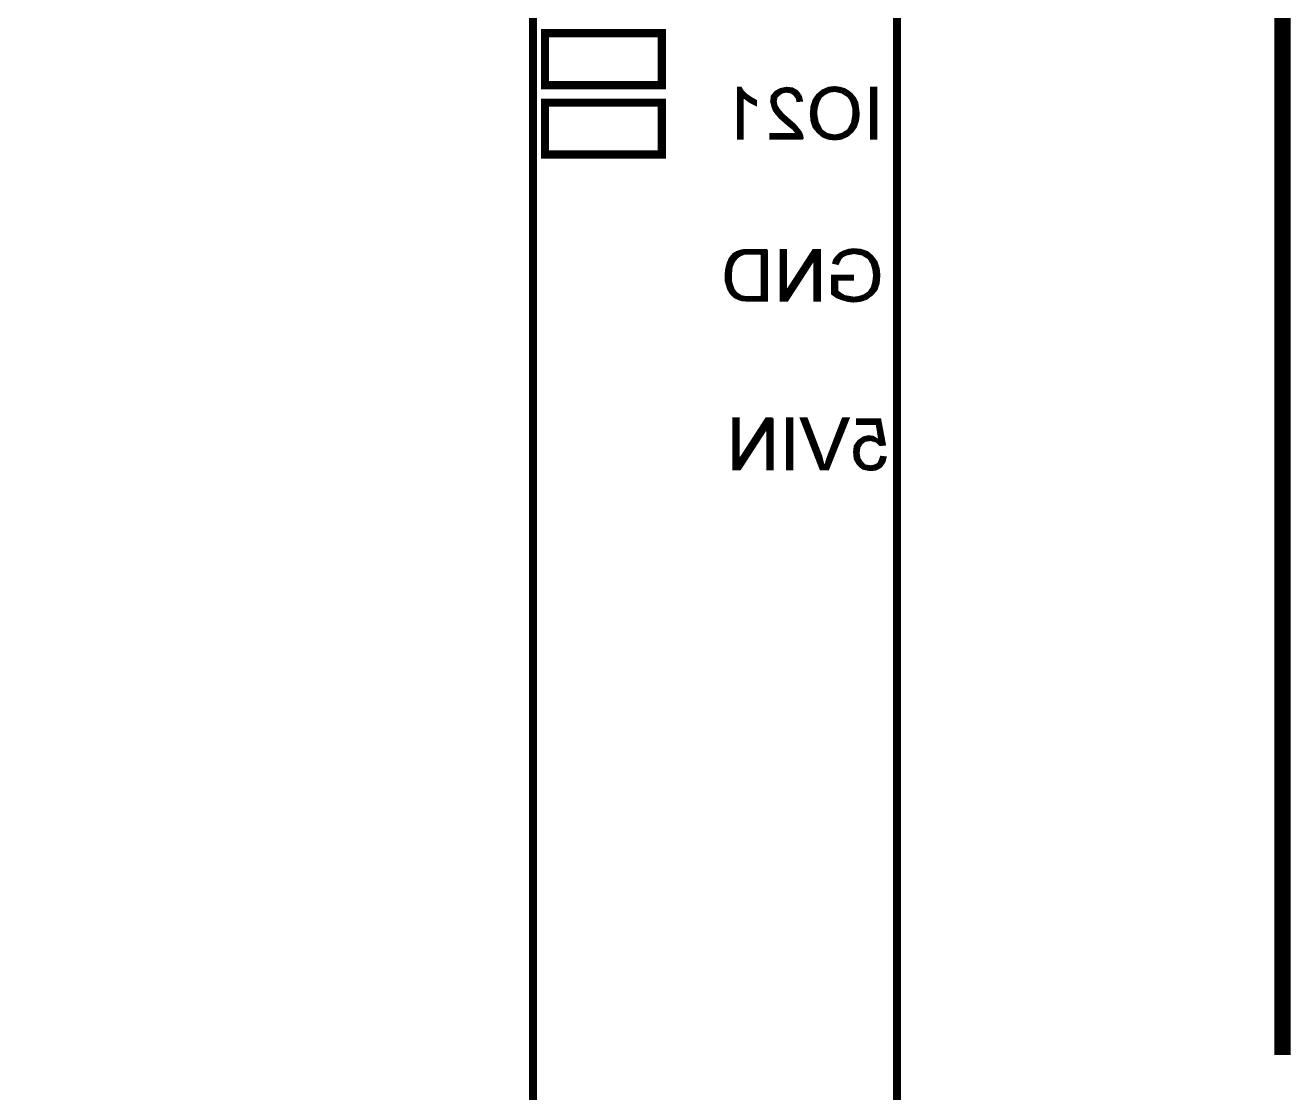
# Model space of a CAD drawing. Extents: x 1.36 to 3.09, y 1.35 to 6.
# Drawn here: x 2.124 to 2.893, y 3.575 to 4.223 of the extents above; entities that cross this region are included whole.
import ezdxf

# ---------------------------------------------------------------- set-up
doc = ezdxf.new("R2010")
doc.units = 0
doc.layers.add('SSB004129_PHO', color=12, linetype='CONTINUOUS')

msp = doc.modelspace()

# ---------------------------------------------------------------- linework, layer by layer
at = {"layer": 'SSB004129_PHO'}
for points, const_width in [([(2.88754, 5.70633), (2.88754, 3.59783)], 0.01), ([(2.65354, 5.62687), (2.65354, 1.43433)], 0.005), ([(1.60577, 5.20801), (1.60577, 2.19501), (2.43254, 2.19501), (2.43254, 5.20801), (1.60577, 5.20801)], 0.005), ([(2.43982, 4.18668), (2.43982, 4.21818), (2.51069, 4.21818), (2.51069, 4.18668), (2.43982, 4.18668)], 0.005), ([(2.56794, 4.17736), (2.56506, 4.179), (2.56503, 4.17902), (2.56236, 4.18081), (2.56228, 4.18087), (2.56005, 4.1831), (2.55997, 4.1832), (2.55878, 4.18519), (2.55688, 4.18519), (2.55688, 4.15404), (2.5599, 4.15404), (2.5599, 4.17854), (2.5607, 4.17894), (2.56424, 4.17629), (2.56794, 4.17444), (2.56794, 4.17736)], 0.001), ([(2.557, 4.15404), (2.557, 4.18519)], 0.001), ([(2.558, 4.15404), (2.558, 4.18519)], 0.001), ([(2.559, 4.15404), (2.559, 4.18482)], 0.001), ([(2.56, 4.17884), (2.56, 4.18316)], 0.001), ([(2.561, 4.17872), (2.561, 4.18215)], 0.001), ([(2.562, 4.17797), (2.562, 4.18115)], 0.001), ([(2.563, 4.17722), (2.563, 4.18038)], 0.001), ([(2.564, 4.17647), (2.564, 4.17971)], 0.001), ([(2.565, 4.17591), (2.565, 4.17904)], 0.001), ([(2.5862, 4.18261), (2.58638, 4.18261), (2.58906, 4.18216), (2.58927, 4.18207), (2.59106, 4.18073), (2.59116, 4.18063), (2.5925, 4.17884), (2.59259, 4.17864), (2.59294, 4.17686), (2.59594, 4.17719), (2.59521, 4.18012), (2.59309, 4.18307), (2.59015, 4.18475), (2.58632, 4.18518), (2.58246, 4.18432), (2.57948, 4.18262), (2.5774, 4.18012), (2.57698, 4.17679), (2.57784, 4.17334), (2.5787, 4.1712), (2.57999, 4.16948), (2.58219, 4.16684), (2.58573, 4.16374), (2.58839, 4.16152), (2.59017, 4.16019), (2.59026, 4.16011), (2.59204, 4.15787), (2.59215, 4.15756), (2.59165, 4.15706), (2.57653, 4.15706), (2.57653, 4.15404), (2.59642, 4.15404)], 0.001), ([(2.578, 4.17295), (2.578, 4.18084)], 0.001), ([(2.579, 4.1708), (2.579, 4.18204)], 0.001), ([(2.59642, 4.15404), (2.59608, 4.15609), (2.59523, 4.1582), (2.59174, 4.16257), (2.58865, 4.16522), (2.58864, 4.16522), (2.58462, 4.16879), (2.58458, 4.16884), (2.5819, 4.17197), (2.58185, 4.17204), (2.58051, 4.17427), (2.58045, 4.17443), (2.58, 4.17666), (2.57999, 4.17676), (2.58, 4.17686), (2.58045, 4.17909), (2.58058, 4.17934), (2.58192, 4.18068), (2.58198, 4.18073), (2.58376, 4.18207), (2.58396, 4.18216), (2.5862, 4.18261)], 0.001), ([(2.58, 4.17685), (2.58, 4.18292)], 0.001), ([(2.581, 4.17976), (2.581, 4.18349)], 0.001), ([(2.582, 4.18075), (2.582, 4.18406)], 0.001), ([(2.583, 4.1815), (2.583, 4.18444)], 0.001), ([(2.584, 4.18217), (2.584, 4.18466)], 0.001), ([(2.585, 4.18237), (2.585, 4.18489)], 0.001), ([(2.586, 4.18257), (2.586, 4.18511)], 0.001), ([(2.587, 4.1825), (2.587, 4.1851)], 0.001), ([(2.588, 4.18234), (2.588, 4.18499)], 0.001), ([(2.589, 4.18217), (2.589, 4.18488)], 0.001), ([(2.59, 4.18152), (2.59, 4.18477)], 0.001), ([(2.591, 4.18077), (2.591, 4.18427)], 0.001), ([(2.592, 4.17951), (2.592, 4.1837)], 0.001), ([(2.593, 4.17686), (2.593, 4.18313)], 0.001), ([(2.594, 4.17698), (2.594, 4.18181)], 0.001), ([(2.595, 4.17709), (2.595, 4.18041)], 0.001), ([(2.63043, 4.16916), (2.62956, 4.17616), (2.62828, 4.17871), (2.62612, 4.18131), (2.62395, 4.18304), (2.62181, 4.18433), (2.61878, 4.1852), (2.61575, 4.18563), (2.61187, 4.1852), (2.60799, 4.18347), (2.60497, 4.18088), (2.60282, 4.17787), (2.60152, 4.17397), (2.60108, 4.16961), (2.60152, 4.16481), (2.60281, 4.16094), (2.6054, 4.15792), (2.60843, 4.15532), (2.61186, 4.15403), (2.61576, 4.1536), (2.61964, 4.15403), (2.62352, 4.15576), (2.62655, 4.15835), (2.6287, 4.16136), (2.63, 4.16526), (2.63043, 4.16916)], 0.001), ([(2.604, 4.15955), (2.604, 4.17952)], 0.001), ([(2.62697, 4.17229), (2.62697, 4.16917), (2.62697, 4.16909), (2.62607, 4.16373), (2.62602, 4.16357), (2.62378, 4.15955), (2.62361, 4.15937), (2.62004, 4.15714), (2.61988, 4.15707), (2.61587, 4.15618), (2.61566, 4.15618), (2.6112, 4.15707), (2.611, 4.15715), (2.60788, 4.15939), (2.60772, 4.15957), (2.60549, 4.16403), (2.60544, 4.16418), (2.60455, 4.16953), (2.60454, 4.16961), (2.60455, 4.16968), (2.60499, 4.17325), (2.60501, 4.17332), (2.6059, 4.17645), (2.60594, 4.17653), (2.60728, 4.17921), (2.60741, 4.17938), (2.60964, 4.18117), (2.60973, 4.18122), (2.61241, 4.18256), (2.61256, 4.18261), (2.61569, 4.18306), (2.61587, 4.18305), (2.61988, 4.18216), (2.62004, 4.18209), (2.62361, 4.17986), (2.62375, 4.17974), (2.62509, 4.17795), (2.62515, 4.17784), (2.62604, 4.1756), (2.62606, 4.17556), (2.62695, 4.17243), (2.62697, 4.17229)], 0.001), ([(2.605, 4.17328), (2.605, 4.18091)], 0.001), ([(2.606, 4.17666), (2.606, 4.18177)], 0.001), ([(2.607, 4.17866), (2.607, 4.18262)], 0.001), ([(2.608, 4.17985), (2.608, 4.18348)], 0.001), ([(2.609, 4.18065), (2.609, 4.18392)], 0.001), ([(2.61, 4.18136), (2.61, 4.18437)], 0.001), ([(2.611, 4.18186), (2.611, 4.18481)], 0.001), ([(2.612, 4.18236), (2.612, 4.18521)], 0.001), ([(2.613, 4.18267), (2.613, 4.18532)], 0.001), ([(2.614, 4.18282), (2.614, 4.18543)], 0.001), ([(2.615, 4.18296), (2.615, 4.18555)], 0.001), ([(2.616, 4.18302), (2.616, 4.18559)], 0.001), ([(2.617, 4.1828), (2.617, 4.18545)], 0.001), ([(2.618, 4.18258), (2.618, 4.18531)], 0.001), ([(2.619, 4.18235), (2.619, 4.18513)], 0.001), ([(2.62, 4.18212), (2.62, 4.18485)], 0.001), ([(2.621, 4.18149), (2.621, 4.18456)], 0.001), ([(2.622, 4.18087), (2.622, 4.18422)], 0.001), ([(2.623, 4.18024), (2.623, 4.18362)], 0.001), ([(2.624, 4.1794), (2.624, 4.18301)], 0.001), ([(2.625, 4.17807), (2.625, 4.18221)], 0.001), ([(2.626, 4.17571), (2.626, 4.18141)], 0.001), ([(2.627, 4.15898), (2.627, 4.18025)], 0.001), ([(2.628, 4.16038), (2.628, 4.17905)], 0.001), ([(2.64115, 4.18519), (2.63769, 4.18519), (2.63769, 4.15404), (2.64115, 4.15404), (2.64115, 4.18519)], 0.001), ([(2.638, 4.15404), (2.638, 4.18519)], 0.001), ([(2.639, 4.15404), (2.639, 4.18519)], 0.001), ([(2.64, 4.15404), (2.64, 4.18519)], 0.001), ([(2.641, 4.15404), (2.641, 4.18519)], 0.001), ([(2.43982, 4.14456), (2.43982, 4.17605), (2.51069, 4.17605), (2.51069, 4.14456), (2.43982, 4.14456)], 0.005), ([(2.566, 4.17541), (2.566, 4.17847)], 0.001), ([(2.567, 4.17491), (2.567, 4.1779)], 0.001), ([(2.577, 4.17671), (2.577, 4.17694)], 0.001), ([(2.58, 4.16947), (2.58, 4.17666)], 0.001), ([(2.581, 4.16827), (2.581, 4.17345)], 0.001), ([(2.582, 4.16707), (2.582, 4.17185)], 0.001), ([(2.602, 4.16336), (2.602, 4.17542)], 0.001), ([(2.603, 4.16071), (2.603, 4.17812)], 0.001), ([(2.629, 4.16226), (2.629, 4.17728)], 0.001), ([(2.63, 4.16526), (2.63, 4.17263)], 0.001), ([(2.583, 4.16613), (2.583, 4.17068)], 0.001), ([(2.584, 4.16526), (2.584, 4.16951)], 0.001), ([(2.585, 4.16438), (2.585, 4.16846)], 0.001), ([(2.586, 4.16352), (2.586, 4.16757)], 0.001), ([(2.587, 4.16268), (2.587, 4.16668)], 0.001), ([(2.588, 4.16185), (2.588, 4.16579)], 0.001), ([(2.589, 4.16107), (2.589, 4.16492)], 0.001), ([(2.59, 4.16032), (2.59, 4.16406)], 0.001), ([(2.605, 4.15838), (2.605, 4.16684)], 0.001), ([(2.626, 4.15788), (2.626, 4.16354)], 0.001), ([(2.577, 4.15404), (2.577, 4.15706)], 0.001), ([(2.578, 4.15404), (2.578, 4.15706)], 0.001), ([(2.579, 4.15404), (2.579, 4.15706)], 0.001), ([(2.58, 4.15404), (2.58, 4.15706)], 0.001), ([(2.581, 4.15404), (2.581, 4.15706)], 0.001), ([(2.582, 4.15404), (2.582, 4.15706)], 0.001), ([(2.583, 4.15404), (2.583, 4.15706)], 0.001), ([(2.584, 4.15404), (2.584, 4.15706)], 0.001), ([(2.585, 4.15404), (2.585, 4.15706)], 0.001), ([(2.586, 4.15404), (2.586, 4.15706)], 0.001), ([(2.587, 4.15404), (2.587, 4.15706)], 0.001), ([(2.588, 4.15404), (2.588, 4.15706)], 0.001), ([(2.589, 4.15404), (2.589, 4.15706)], 0.001), ([(2.59, 4.15404), (2.59, 4.15706)], 0.001), ([(2.591, 4.15918), (2.591, 4.1632)], 0.001), ([(2.591, 4.15404), (2.591, 4.15706)], 0.001), ([(2.592, 4.15793), (2.592, 4.16224)], 0.001), ([(2.592, 4.15404), (2.592, 4.1572)], 0.001), ([(2.593, 4.15404), (2.593, 4.16099)], 0.001), ([(2.594, 4.15404), (2.594, 4.15974)], 0.001), ([(2.595, 4.15404), (2.595, 4.15849)], 0.001), ([(2.596, 4.15404), (2.596, 4.15628)], 0.001), ([(2.606, 4.1574), (2.606, 4.16301)], 0.001), ([(2.607, 4.15654), (2.607, 4.16101)], 0.001), ([(2.608, 4.15569), (2.608, 4.1593)], 0.001), ([(2.609, 4.15511), (2.609, 4.15859)], 0.001), ([(2.61, 4.15473), (2.61, 4.15787)], 0.001), ([(2.611, 4.15436), (2.611, 4.15716)], 0.001), ([(2.612, 4.15402), (2.612, 4.15691)], 0.001), ([(2.613, 4.15391), (2.613, 4.15671)], 0.001), ([(2.614, 4.1538), (2.614, 4.15651)], 0.001), ([(2.615, 4.15368), (2.615, 4.15631)], 0.001), ([(2.616, 4.15363), (2.616, 4.15621)], 0.001), ([(2.617, 4.15374), (2.617, 4.15643)], 0.001), ([(2.618, 4.15385), (2.618, 4.15665)], 0.001), ([(2.619, 4.15396), (2.619, 4.15688)], 0.001), ([(2.62, 4.15419), (2.62, 4.15711)], 0.001), ([(2.621, 4.15463), (2.621, 4.15774)], 0.001), ([(2.622, 4.15508), (2.622, 4.15836)], 0.001), ([(2.623, 4.15552), (2.623, 4.15899)], 0.001), ([(2.624, 4.15616), (2.624, 4.15994)], 0.001), ([(2.625, 4.15702), (2.625, 4.16174)], 0.001), ([(2.57463, 4.08676), (2.5609, 4.08676), (2.55874, 4.08633), (2.55615, 4.08546), (2.55403, 4.0842), (2.5519, 4.08164), (2.55061, 4.07862), (2.54973, 4.07512), (2.54929, 4.07116), (2.54929, 4.06813), (2.55016, 4.06509), (2.55104, 4.06247), (2.55232, 4.06034), (2.55489, 4.05777), (2.55874, 4.05606)], 0.001), ([(2.55874, 4.05606), (2.56355, 4.05562), (2.57463, 4.05562), (2.57463, 4.08676)], 0.001), ([(2.561, 4.08419), (2.561, 4.08676)], 0.001), ([(2.562, 4.08419), (2.562, 4.08676)], 0.001), ([(2.563, 4.08419), (2.563, 4.08676)], 0.001), ([(2.564, 4.08419), (2.564, 4.08676)], 0.001), ([(2.565, 4.08419), (2.565, 4.08676)], 0.001), ([(2.566, 4.08419), (2.566, 4.08676)], 0.001), ([(2.567, 4.08419), (2.567, 4.08676)], 0.001), ([(2.568, 4.08419), (2.568, 4.08676)], 0.001), ([(2.569, 4.08419), (2.569, 4.08676)], 0.001), ([(2.57, 4.08419), (2.57, 4.08676)], 0.001), ([(2.571, 4.08406), (2.571, 4.08676)], 0.001), ([(2.572, 4.05562), (2.572, 4.08676)], 0.001), ([(2.573, 4.05562), (2.573, 4.08676)], 0.001), ([(2.574, 4.05562), (2.574, 4.08676)], 0.001), ([(2.60678, 4.08676), (2.60264, 4.08676), (2.58716, 4.06288), (2.58624, 4.06315), (2.58624, 4.08676), (2.58278, 4.08676), (2.58278, 4.05562), (2.58692, 4.05562), (2.60239, 4.0795), (2.60331, 4.07923), (2.60331, 4.05562), (2.60678, 4.05562), (2.60678, 4.08676)], 0.001), ([(2.583, 4.05562), (2.583, 4.08676)], 0.001), ([(2.584, 4.05562), (2.584, 4.08676)], 0.001), ([(2.585, 4.05562), (2.585, 4.08676)], 0.001), ([(2.586, 4.05562), (2.586, 4.08676)], 0.001), ([(2.603, 4.07969), (2.603, 4.08676)], 0.001), ([(2.604, 4.05562), (2.604, 4.08676)], 0.001), ([(2.605, 4.05562), (2.605, 4.08676)], 0.001), ([(2.606, 4.05562), (2.606, 4.08676)], 0.001), ([(2.64293, 4.07119), (2.6425, 4.07555), (2.6412, 4.07944), (2.63861, 4.0829), (2.6356, 4.08548), (2.63172, 4.08677), (2.62737, 4.0872), (2.62391, 4.08677), (2.62131, 4.08591), (2.61873, 4.08462), (2.61702, 4.08291), (2.61531, 4.08077), (2.61462, 4.0787), (2.61772, 4.07801), (2.61933, 4.08123), (2.61942, 4.08136), (2.62076, 4.0827), (2.62089, 4.0828), (2.62268, 4.08369), (2.6228, 4.08373), (2.62727, 4.08463), (2.62746, 4.08463), (2.63237, 4.08374), (2.63254, 4.08367), (2.63611, 4.08143), (2.63628, 4.08126), (2.63807, 4.07813), (2.63811, 4.07802), (2.63901, 4.0749), (2.63902, 4.07482), (2.63947, 4.07125), (2.63947, 4.07119), (2.63947, 4.07113), (2.63902, 4.06712), (2.63901, 4.06703), (2.63811, 4.06391), (2.63805, 4.06377), (2.63626, 4.06109), (2.63613, 4.06095), (2.63345, 4.05917), (2.63333, 4.05911), (2.63065, 4.05822), (2.63056, 4.05819), (2.62744, 4.05775), (2.62728, 4.05775), (2.62193, 4.05864), (2.62175, 4.05871), (2.61952, 4.06005), (2.61948, 4.06008), (2.61769, 4.06141), (2.61749, 4.06181), (2.61749, 4.06806), (2.61799, 4.06856), (2.62687, 4.06856), (2.62687, 4.07114), (2.61403, 4.07114), (2.61403, 4.05984), (2.61689, 4.0578), (2.62038, 4.05649), (2.62345, 4.05561), (2.62693, 4.05517), (2.63128, 4.05561), (2.63517, 4.05691), (2.63863, 4.0595), (2.64121, 4.06251), (2.6425, 4.06638), (2.64293, 4.07119)], 0.001), ([(2.624, 4.08397), (2.624, 4.08678)], 0.001), ([(2.625, 4.08417), (2.625, 4.08691)], 0.001), ([(2.626, 4.08437), (2.626, 4.08703)], 0.001), ([(2.627, 4.08457), (2.627, 4.08716)], 0.001), ([(2.628, 4.08453), (2.628, 4.08714)], 0.001), ([(2.629, 4.08435), (2.629, 4.08704)], 0.001), ([(2.63, 4.08417), (2.63, 4.08694)], 0.001), ([(2.631, 4.08398), (2.631, 4.08684)], 0.001), ([(2.632, 4.0838), (2.632, 4.08668)], 0.001), ([(2.551, 4.06258), (2.551, 4.07953)], 0.001), ([(2.552, 4.06087), (2.552, 4.08176)], 0.001), ([(2.57117, 4.08369), (2.57117, 4.05869), (2.57067, 4.05819), (2.56129, 4.05819), (2.5612, 4.0582), (2.55896, 4.05865), (2.55878, 4.05872), (2.55611, 4.06051), (2.55598, 4.06062), (2.55464, 4.06241), (2.55458, 4.06252), (2.55369, 4.06475), (2.55367, 4.0648), (2.55278, 4.06793), (2.55276, 4.06806), (2.55276, 4.07119), (2.55276, 4.07123), (2.55321, 4.07615), (2.55325, 4.0763), (2.55458, 4.07942), (2.55465, 4.07954), (2.55644, 4.08177), (2.55653, 4.08186), (2.55832, 4.0832), (2.55843, 4.08326), (2.56066, 4.08415), (2.56085, 4.08419), (2.57067, 4.08419), (2.57117, 4.08369)], 0.001), ([(2.553, 4.07387), (2.553, 4.08296)], 0.001), ([(2.554, 4.07806), (2.554, 4.08416)], 0.001), ([(2.555, 4.07997), (2.555, 4.08478)], 0.001), ([(2.556, 4.08122), (2.556, 4.08538)], 0.001), ([(2.557, 4.08221), (2.557, 4.08575)], 0.001), ([(2.558, 4.08296), (2.558, 4.08608)], 0.001), ([(2.559, 4.08349), (2.559, 4.08638)], 0.001), ([(2.56, 4.08389), (2.56, 4.08658)], 0.001), ([(2.598, 4.07272), (2.598, 4.07961)], 0.001), ([(2.599, 4.07426), (2.599, 4.08115)], 0.001), ([(2.6, 4.07581), (2.6, 4.08269)], 0.001), ([(2.601, 4.07735), (2.601, 4.08423)], 0.001), ([(2.602, 4.07889), (2.602, 4.08578)], 0.001), ([(2.615, 4.07862), (2.615, 4.07983)], 0.001), ([(2.616, 4.07839), (2.616, 4.08163)], 0.001), ([(2.617, 4.07817), (2.617, 4.08288)], 0.001), ([(2.618, 4.07858), (2.618, 4.08388)], 0.001), ([(2.619, 4.08058), (2.619, 4.08475)], 0.001), ([(2.62, 4.08194), (2.62, 4.08525)], 0.001), ([(2.621, 4.08285), (2.621, 4.08575)], 0.001), ([(2.622, 4.08335), (2.622, 4.08614)], 0.001), ([(2.623, 4.08377), (2.623, 4.08647)], 0.001), ([(2.633, 4.08338), (2.633, 4.08634)], 0.001), ([(2.634, 4.08276), (2.634, 4.08601)], 0.001), ([(2.635, 4.08213), (2.635, 4.08568)], 0.001), ([(2.636, 4.08151), (2.636, 4.08513)], 0.001), ([(2.637, 4.08), (2.637, 4.08428)], 0.001), ([(2.638, 4.07825), (2.638, 4.08342)], 0.001), ([(2.639, 4.07492), (2.639, 4.08237)], 0.001), ([(2.64, 4.0611), (2.64, 4.08104)], 0.001), ([(2.641, 4.06227), (2.641, 4.07971)], 0.001), ([(2.55, 4.06566), (2.55, 4.07618)], 0.001), ([(2.593, 4.06501), (2.593, 4.07189)], 0.001), ([(2.594, 4.06655), (2.594, 4.07343)], 0.001), ([(2.595, 4.06809), (2.595, 4.07498)], 0.001), ([(2.596, 4.06963), (2.596, 4.07652)], 0.001), ([(2.597, 4.07118), (2.597, 4.07806)], 0.001), ([(2.642, 4.06489), (2.642, 4.07704)], 0.001), ([(2.553, 4.05966), (2.553, 4.06715)], 0.001), ([(2.554, 4.05866), (2.554, 4.06397)], 0.001), ([(2.588, 4.05729), (2.588, 4.06418)], 0.001), ([(2.589, 4.05883), (2.589, 4.06572)], 0.001), ([(2.59, 4.06038), (2.59, 4.06726)], 0.001), ([(2.591, 4.06192), (2.591, 4.06881)], 0.001), ([(2.592, 4.06346), (2.592, 4.07035)], 0.001), ([(2.615, 4.05914), (2.615, 4.07114)], 0.001), ([(2.616, 4.05843), (2.616, 4.07114)], 0.001), ([(2.617, 4.05775), (2.617, 4.07114)], 0.001), ([(2.618, 4.06856), (2.618, 4.07114)], 0.001), ([(2.619, 4.06856), (2.619, 4.07114)], 0.001), ([(2.62, 4.06856), (2.62, 4.07114)], 0.001), ([(2.621, 4.06856), (2.621, 4.07114)], 0.001), ([(2.622, 4.06856), (2.622, 4.07114)], 0.001), ([(2.623, 4.06856), (2.623, 4.07114)], 0.001), ([(2.624, 4.06856), (2.624, 4.07114)], 0.001), ([(2.625, 4.06856), (2.625, 4.07114)], 0.001), ([(2.626, 4.06856), (2.626, 4.07114)], 0.001), ([(2.638, 4.05903), (2.638, 4.06369)], 0.001), ([(2.639, 4.05994), (2.639, 4.06701)], 0.001), ([(2.555, 4.05772), (2.555, 4.06193)], 0.001), ([(2.556, 4.05727), (2.556, 4.0606)], 0.001), ([(2.557, 4.05683), (2.557, 4.05991)], 0.001), ([(2.558, 4.05639), (2.558, 4.05924)], 0.001), ([(2.559, 4.05603), (2.559, 4.05864)], 0.001), ([(2.56, 4.05594), (2.56, 4.05844)], 0.001), ([(2.561, 4.05585), (2.561, 4.05824)], 0.001), ([(2.562, 4.05576), (2.562, 4.05819)], 0.001), ([(2.563, 4.05567), (2.563, 4.05819)], 0.001), ([(2.564, 4.05562), (2.564, 4.05819)], 0.001), ([(2.565, 4.05562), (2.565, 4.05819)], 0.001), ([(2.566, 4.05562), (2.566, 4.05819)], 0.001), ([(2.567, 4.05562), (2.567, 4.05819)], 0.001), ([(2.568, 4.05562), (2.568, 4.05819)], 0.001), ([(2.569, 4.05562), (2.569, 4.05819)], 0.001), ([(2.57, 4.05562), (2.57, 4.05819)], 0.001), ([(2.571, 4.05562), (2.571, 4.05831)], 0.001), ([(2.587, 4.05575), (2.587, 4.06273)], 0.001), ([(2.618, 4.05738), (2.618, 4.06118)], 0.001), ([(2.619, 4.057), (2.619, 4.06043)], 0.001), ([(2.62, 4.05663), (2.62, 4.05976)], 0.001), ([(2.621, 4.05631), (2.621, 4.05916)], 0.001), ([(2.622, 4.05602), (2.622, 4.05863)], 0.001), ([(2.623, 4.05574), (2.623, 4.05846)], 0.001), ([(2.624, 4.05554), (2.624, 4.0583)], 0.001), ([(2.625, 4.05542), (2.625, 4.05813)], 0.001), ([(2.626, 4.05529), (2.626, 4.05796)], 0.001), ([(2.627, 4.05518), (2.627, 4.0578)], 0.001), ([(2.628, 4.05528), (2.628, 4.05783)], 0.001), ([(2.629, 4.05538), (2.629, 4.05797)], 0.001), ([(2.63, 4.05548), (2.63, 4.05811)], 0.001), ([(2.631, 4.05558), (2.631, 4.05833)], 0.001), ([(2.632, 4.05585), (2.632, 4.05867)], 0.001), ([(2.633, 4.05618), (2.633, 4.059)], 0.001), ([(2.634, 4.05652), (2.634, 4.05954)], 0.001), ([(2.635, 4.05685), (2.635, 4.0602)], 0.001), ([(2.636, 4.05753), (2.636, 4.06087)], 0.001), ([(2.637, 4.05828), (2.637, 4.06219)], 0.001), ([(2.57812, 3.9844), (2.57399, 3.9844), (2.55851, 3.96052), (2.55759, 3.96079), (2.55759, 3.9844), (2.55412, 3.9844), (2.55412, 3.95326), (2.55826, 3.95326), (2.57374, 3.97713)], 0.001), ([(2.555, 3.95326), (2.555, 3.9844)], 0.001), ([(2.556, 3.95326), (2.556, 3.9844)], 0.001), ([(2.557, 3.95326), (2.557, 3.9844)], 0.001), ([(2.571, 3.97291), (2.571, 3.97979)], 0.001), ([(2.572, 3.97445), (2.572, 3.98134)], 0.001), ([(2.573, 3.97599), (2.573, 3.98288)], 0.001), ([(2.57374, 3.97713), (2.57466, 3.97686), (2.57466, 3.95326), (2.57812, 3.95326), (2.57812, 3.9844)], 0.001), ([(2.574, 3.97734), (2.574, 3.9844)], 0.001), ([(2.575, 3.95326), (2.575, 3.9844)], 0.001), ([(2.576, 3.95326), (2.576, 3.9844)], 0.001), ([(2.577, 3.95326), (2.577, 3.9844)], 0.001), ([(2.578, 3.95326), (2.578, 3.9844)], 0.001), ([(2.59018, 3.9844), (2.58671, 3.9844), (2.58671, 3.95326), (2.59018, 3.95326), (2.59018, 3.9844)], 0.001), ([(2.587, 3.95326), (2.587, 3.9844)], 0.001), ([(2.588, 3.95326), (2.588, 3.9844)], 0.001), ([(2.589, 3.95326), (2.589, 3.9844)], 0.001), ([(2.59, 3.95326), (2.59, 3.9844)], 0.001), ([(2.62431, 3.9844), (2.62049, 3.9844), (2.61168, 3.96152), (2.6099, 3.95617), (2.60894, 3.95621), (2.60761, 3.96153), (2.59882, 3.9844), (2.59498, 3.9844), (2.60709, 3.95326), (2.61177, 3.95326), (2.62431, 3.9844)], 0.001), ([(2.595, 3.98435), (2.595, 3.9844)], 0.001), ([(2.596, 3.98178), (2.596, 3.9844)], 0.001), ([(2.597, 3.9792), (2.597, 3.9844)], 0.001), ([(2.598, 3.97663), (2.598, 3.9844)], 0.001), ([(2.599, 3.97406), (2.599, 3.98392)], 0.001), ([(2.6, 3.97149), (2.6, 3.98132)], 0.001), ([(2.619, 3.97121), (2.619, 3.98054)], 0.001), ([(2.62, 3.97369), (2.62, 3.98314)], 0.001), ([(2.621, 3.97618), (2.621, 3.9844)], 0.001), ([(2.622, 3.97866), (2.622, 3.9844)], 0.001), ([(2.623, 3.98114), (2.623, 3.9844)], 0.001), ([(2.624, 3.98362), (2.624, 3.9844)], 0.001), ([(2.64675, 3.9608), (2.6437, 3.96114), (2.64294, 3.95885), (2.64291, 3.95878), (2.64202, 3.957), (2.64179, 3.95677), (2.64001, 3.95588), (2.63988, 3.95584), (2.63765, 3.95539), (2.63748, 3.95539), (2.63436, 3.95583), (2.63407, 3.95597), (2.63229, 3.95776), (2.63221, 3.95786), (2.63087, 3.96009), (2.63081, 3.96027), (2.63036, 3.9634), (2.63036, 3.96347), (2.63036, 3.96354), (2.63081, 3.96667), (2.63087, 3.96685), (2.63221, 3.96908), (2.63234, 3.96923), (2.63413, 3.97057), (2.63436, 3.97066), (2.63748, 3.97111), (2.63769, 3.97109), (2.64082, 3.9702), (2.64103, 3.97007), (2.64309, 3.96801), (2.64634, 3.96837), (2.64339, 3.98395), (2.62912, 3.98395), (2.62912, 3.98093), (2.64068, 3.98093), (2.64117, 3.98051), (2.64251, 3.97203), (2.64252, 3.97195), (2.64174, 3.97154), (2.63916, 3.97326), (2.63624, 3.97368), (2.63286, 3.97283), (2.62988, 3.9707), (2.62777, 3.96775), (2.62734, 3.96391), (2.62777, 3.95961), (2.62947, 3.95663), (2.63118, 3.95492), (2.63285, 3.95367), (2.63496, 3.95325), (2.63756, 3.95281), (2.64096, 3.95324), (2.64391, 3.95492), (2.64602, 3.95788), (2.64675, 3.9608)], 0.001), ([(2.63, 3.98093), (2.63, 3.98395)], 0.001), ([(2.631, 3.98093), (2.631, 3.98395)], 0.001), ([(2.632, 3.98093), (2.632, 3.98395)], 0.001), ([(2.633, 3.98093), (2.633, 3.98395)], 0.001), ([(2.634, 3.98093), (2.634, 3.98395)], 0.001), ([(2.635, 3.98093), (2.635, 3.98395)], 0.001), ([(2.636, 3.98093), (2.636, 3.98395)], 0.001), ([(2.637, 3.98093), (2.637, 3.98395)], 0.001), ([(2.638, 3.98093), (2.638, 3.98395)], 0.001), ([(2.639, 3.98093), (2.639, 3.98395)], 0.001), ([(2.64, 3.98093), (2.64, 3.98395)], 0.001), ([(2.641, 3.98082), (2.641, 3.98395)], 0.001), ([(2.642, 3.97527), (2.642, 3.98395)], 0.001), ([(2.643, 3.96811), (2.643, 3.98395)], 0.001), ([(2.644, 3.96811), (2.644, 3.98072)], 0.001), ([(2.566, 3.96519), (2.566, 3.97208)], 0.001), ([(2.567, 3.96674), (2.567, 3.97362)], 0.001), ([(2.568, 3.96828), (2.568, 3.97516)], 0.001), ([(2.569, 3.96982), (2.569, 3.97671)], 0.001), ([(2.57, 3.97136), (2.57, 3.97825)], 0.001), ([(2.601, 3.96892), (2.601, 3.97872)], 0.001), ([(2.602, 3.96635), (2.602, 3.97612)], 0.001), ([(2.603, 3.96378), (2.603, 3.97352)], 0.001), ([(2.616, 3.96376), (2.616, 3.97274)], 0.001), ([(2.617, 3.96624), (2.617, 3.97534)], 0.001), ([(2.618, 3.96873), (2.618, 3.97794)], 0.001), ([(2.631, 3.96706), (2.631, 3.9715)], 0.001), ([(2.632, 3.96873), (2.632, 3.97222)], 0.001), ([(2.633, 3.96972), (2.633, 3.97287)], 0.001), ([(2.634, 3.97047), (2.634, 3.97312)], 0.001), ([(2.635, 3.97075), (2.635, 3.97337)], 0.001), ([(2.636, 3.9709), (2.636, 3.97362)], 0.001), ([(2.637, 3.97104), (2.637, 3.97357)], 0.001), ([(2.638, 3.97101), (2.638, 3.97342)], 0.001), ([(2.639, 3.97072), (2.639, 3.97328)], 0.001), ([(2.64, 3.97043), (2.64, 3.9727)], 0.001), ([(2.641, 3.9701), (2.641, 3.97203)], 0.001), ([(2.642, 3.9691), (2.642, 3.97145)], 0.001), ([(2.645, 3.96822), (2.645, 3.97543)], 0.001), ([(2.561, 3.95748), (2.561, 3.96436)], 0.001), ([(2.562, 3.95902), (2.562, 3.96591)], 0.001), ([(2.563, 3.96056), (2.563, 3.96745)], 0.001), ([(2.564, 3.96211), (2.564, 3.96899)], 0.001), ([(2.565, 3.96365), (2.565, 3.97054)], 0.001), ([(2.604, 3.9612), (2.604, 3.97092)], 0.001), ([(2.605, 3.95863), (2.605, 3.96832)], 0.001), ([(2.606, 3.95606), (2.606, 3.96572)], 0.001), ([(2.613, 3.95631), (2.613, 3.96494)], 0.001), ([(2.614, 3.9588), (2.614, 3.96754)], 0.001), ([(2.615, 3.96128), (2.615, 3.97014)], 0.001), ([(2.628, 3.95921), (2.628, 3.96808)], 0.001), ([(2.629, 3.95746), (2.629, 3.96948)], 0.001), ([(2.63, 3.9561), (2.63, 3.97079)], 0.001), ([(2.646, 3.96833), (2.646, 3.97015)], 0.001), ([(2.558, 3.95326), (2.558, 3.9603)], 0.001), ([(2.559, 3.95439), (2.559, 3.96128)], 0.001), ([(2.56, 3.95594), (2.56, 3.96282)], 0.001), ([(2.607, 3.95349), (2.607, 3.96312)], 0.001), ([(2.608, 3.95326), (2.608, 3.95998)], 0.001), ([(2.609, 3.95326), (2.609, 3.95607)], 0.001), ([(2.61, 3.95326), (2.61, 3.95646)], 0.001), ([(2.611, 3.95326), (2.611, 3.95946)], 0.001), ([(2.612, 3.95383), (2.612, 3.96234)], 0.001), ([(2.631, 3.95511), (2.631, 3.95988)], 0.001), ([(2.632, 3.95431), (2.632, 3.95821)], 0.001), ([(2.633, 3.95364), (2.633, 3.95705)], 0.001), ([(2.634, 3.95344), (2.634, 3.95605)], 0.001), ([(2.641, 3.95326), (2.641, 3.95638)], 0.001), ([(2.642, 3.95383), (2.642, 3.95696)], 0.001), ([(2.643, 3.9544), (2.643, 3.95903)], 0.001), ([(2.644, 3.95505), (2.644, 3.96111)], 0.001), ([(2.645, 3.95645), (2.645, 3.961)], 0.001), ([(2.646, 3.95785), (2.646, 3.96089)], 0.001), ([(2.635, 3.95324), (2.635, 3.95574)], 0.001), ([(2.636, 3.95308), (2.636, 3.9556)], 0.001), ([(2.637, 3.95291), (2.637, 3.95545)], 0.001), ([(2.638, 3.95287), (2.638, 3.95546)], 0.001), ([(2.639, 3.95299), (2.639, 3.95566)], 0.001), ([(2.64, 3.95312), (2.64, 3.95588)], 0.001)]:
    msp.add_lwpolyline(points, dxfattribs=dict(at, const_width=const_width))

doc.saveas('drawing.dxf')
